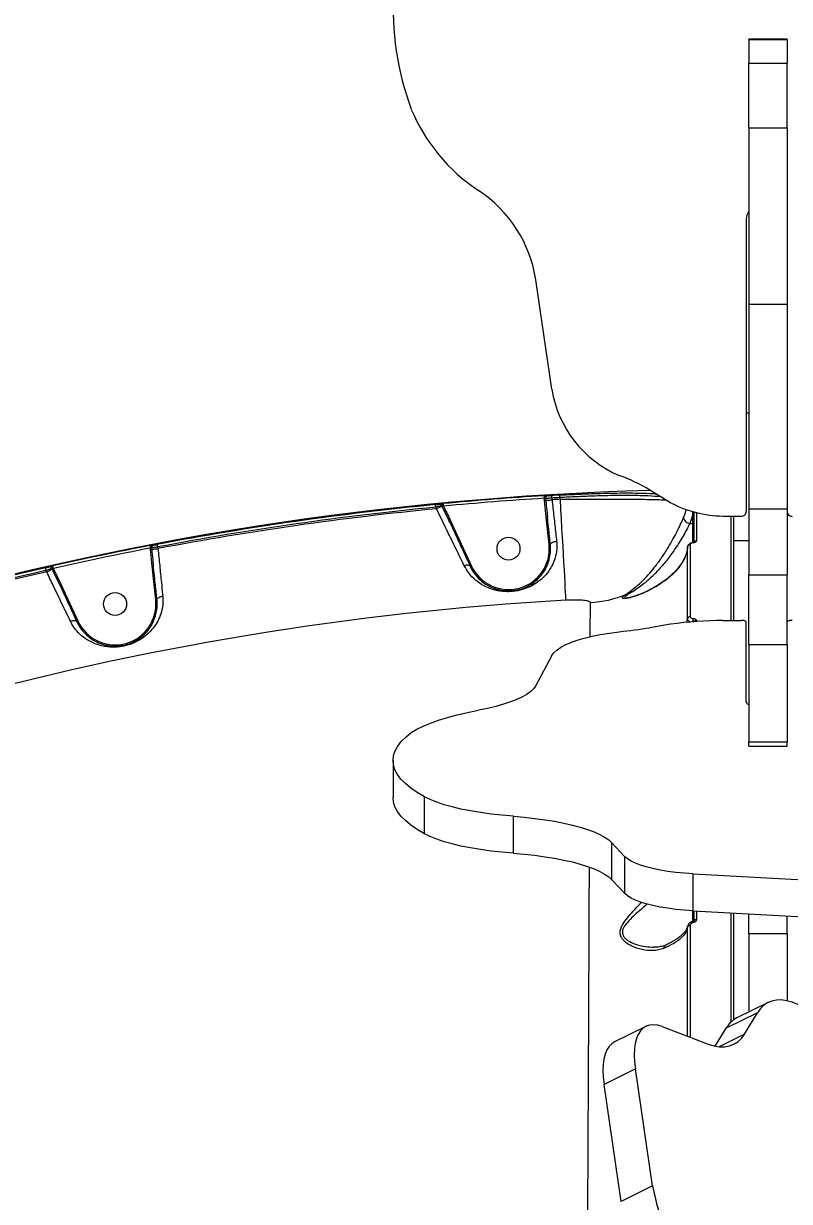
# Model space of a CAD drawing. Header units: millimetres. Extents: x -10374 to 11119, y -8221 to 9433.
# Drawn here: x 1809.8 to 2109.9, y -1282.4 to -821 of the extents above; entities that cross this region are included whole.
import ezdxf

# ---------------------------------------------------------------- set-up
doc = ezdxf.new("R2010")
doc.units = ezdxf.units.MM
for name, color, linetype in [('DIKOM_ОБЪЕКТ', 7, 'Continuous'), ('DIKOM_РАЗМЕР_ЗОНА', 7, 'Continuous'), ('DIKOM_РАЗМЕР_ОБЪЕКТА', 7, 'Continuous')]:
    doc.layers.add(name, color=color, linetype=linetype)
doc.styles.add('style1', font='arial.ttf', dxfattribs={"width": 0.8})
doc.dimstyles.new('1-50', dxfattribs={"dimtxt": 300, "dimasz": 200, "dimexe": 100, "dimexo": 0, "dimgap": 100, "dimtad": 0, "dimdec": 0, "dimtxsty": 'style1', "dimcen": 0, "dimclrd": 7, "dimclre": 7, "dimadec": 1, "dimazin": 2, "dimtfac": 1, "dimtdec": 0, "dimtmove": 1, "dimatfit": 3, "dimfxl": 0, "dimlwd": 25, "dimlwe": 18, "dimarcsym": 0})

# ---------------------------------------------------------------- blocks, each defined once
blk = doc.blocks.new('*D16')
at = {"layer": 'Defpoints', "color": 0, "transparency": 16777216}
for p in [(-9045.1, 5161.67), (3694.49, 5161.67), (1813.16, -6719.94)]:
    blk.add_point(p, dxfattribs=at)
at = {"layer": 'DIKOM_РАЗМЕР_ОБЪЕКТА', "color": 7, "lineweight": 18, "transparency": 16777216}
for p, q in [((3694.49, 5161.67), (-9145.1, 5161.67)), ((1813.16, -6719.94), (-9145.1, -6719.94))]:
    blk.add_line(p, q, dxfattribs=at)
at = {"layer": 'DIKOM_РАЗМЕР_ОБЪЕКТА', "color": 7, "lineweight": 25, "transparency": 16777216}
for p, q in [((-9045.1, 4961.67), (-9045.1, -0.45)), ((-9045.1, -6519.94), (-9045.1, -1080.23))]:
    blk.add_line(p, q, dxfattribs=at)
at = {"layer": 'DIKOM_РАЗМЕР_ОБЪЕКТА', "color": 7, "transparency": 16777216}
for points in [[(-9078.43, 4961.67), (-9011.76, 4961.67), (-9045.1, 5161.67)], [(-9078.43, -6519.94), (-9011.76, -6519.94), (-9045.1, -6719.94)]]:
    blk.add_solid(points, dxfattribs=at)
at = {"layer": 'DIKOM_РАЗМЕР_ОБЪЕКТА', "color": 0, "transparency": 16777216, "insert": (-9045.1, -540.34), "char_height": 300, "attachment_point": 5, "rotation": 90, "style": 'style1'}
blk.add_mtext('11900', dxfattribs=at)
blk = doc.blocks.new('*D15')
at = {"layer": 'Defpoints', "color": 0, "transparency": 16777216}
for p in [(-5227.87, 8308.78), (9119.43, -1150.4), (-5227.87, -1991.82)]:
    blk.add_point(p, dxfattribs=at)
at = {"layer": 'DIKOM_РАЗМЕР_ОБЪЕКТА', "color": 7, "lineweight": 18, "transparency": 16777216}
for p, q in [((-5227.87, -1991.82), (-5227.87, 8408.78)), ((9119.43, -1150.4), (9119.43, 8408.78))]:
    blk.add_line(p, q, dxfattribs=at)
at = {"layer": 'DIKOM_РАЗМЕР_ОБЪЕКТА', "color": 7, "lineweight": 25, "transparency": 16777216}
for p, q in [((-5027.87, 8308.78), (187.44, 8308.78)), ((8919.43, 8308.78), (1267.22, 8308.78))]:
    blk.add_line(p, q, dxfattribs=at)
at = {"layer": 'DIKOM_РАЗМЕР_ОБЪЕКТА', "color": 7, "transparency": 16777216}
for points in [[(-5027.87, 8342.11), (-5027.87, 8275.44), (-5227.87, 8308.78)], [(8919.43, 8342.11), (8919.43, 8275.44), (9119.43, 8308.78)]]:
    blk.add_solid(points, dxfattribs=at)
at = {"layer": 'DIKOM_РАЗМЕР_ОБЪЕКТА', "color": 0, "transparency": 16777216, "insert": (727.33, 8308.78), "char_height": 300, "attachment_point": 5, "style": 'style1'}
blk.add_mtext('14350', dxfattribs=at)
blk = doc.blocks.new('*D14')
at = {"layer": 'Defpoints', "color": 0, "transparency": 16777216}
for p in [(-7515.85, 9236.32), (11119.43, -1423.4), (-7515.85, -2401.58)]:
    blk.add_point(p, dxfattribs=at)
at = {"layer": 'DIKOM_РАЗМЕР_ЗОНА', "color": 7, "lineweight": 18, "transparency": 16777216}
for p, q in [((-7515.85, -2401.58), (-7515.85, 9336.32)), ((11119.43, -1423.4), (11119.43, 9336.32))]:
    blk.add_line(p, q, dxfattribs=at)
at = {"layer": 'DIKOM_РАЗМЕР_ЗОНА', "color": 7, "lineweight": 25, "transparency": 16777216}
for p, q in [((-7315.85, 9236.32), (77.56, 9236.32)), ((10919.43, 9236.32), (1157.34, 9236.32))]:
    blk.add_line(p, q, dxfattribs=at)
at = {"layer": 'DIKOM_РАЗМЕР_ЗОНА', "color": 7, "transparency": 16777216}
for points in [[(-7315.85, 9269.65), (-7315.85, 9202.98), (-7515.85, 9236.32)], [(10919.43, 9269.65), (10919.43, 9202.98), (11119.43, 9236.32)]]:
    blk.add_solid(points, dxfattribs=at)
at = {"layer": 'DIKOM_РАЗМЕР_ЗОНА', "color": 0, "transparency": 16777216, "insert": (617.45, 9236.32), "char_height": 300, "attachment_point": 5, "style": 'style1'}
blk.add_mtext('18650', dxfattribs=at)
blk = doc.blocks.new('*D13')
at = {"layer": 'Defpoints', "color": 0, "transparency": 16777216}
for p in [(-10176.97, 7112.81), (3082.33, 7112.81), (2015.48, -8221.4)]:
    blk.add_point(p, dxfattribs=at)
at = {"layer": 'DIKOM_РАЗМЕР_ЗОНА', "color": 7, "lineweight": 18, "transparency": 16777216}
for p, q in [((3082.33, 7112.81), (-10276.97, 7112.81)), ((2015.48, -8221.4), (-10276.97, -8221.4))]:
    blk.add_line(p, q, dxfattribs=at)
at = {"layer": 'DIKOM_РАЗМЕР_ЗОНА', "color": 7, "lineweight": 25, "transparency": 16777216}
for p, q in [((-10176.97, 6912.81), (-10176.97, -14.41)), ((-10176.97, -8021.4), (-10176.97, -1094.19))]:
    blk.add_line(p, q, dxfattribs=at)
at = {"layer": 'DIKOM_РАЗМЕР_ЗОНА', "color": 7, "transparency": 16777216}
for points in [[(-10210.3, 6912.81), (-10143.64, 6912.81), (-10176.97, 7112.81)], [(-10210.3, -8021.4), (-10143.64, -8021.4), (-10176.97, -8221.4)]]:
    blk.add_solid(points, dxfattribs=at)
at = {"layer": 'DIKOM_РАЗМЕР_ЗОНА', "color": 0, "transparency": 16777216, "insert": (-10176.97, -554.3), "char_height": 300, "attachment_point": 5, "rotation": 90, "style": 'style1'}
blk.add_mtext('15300', dxfattribs=at)

msp = doc.modelspace()

# ---------------------------------------------------------------- linework, layer by layer
at = {"layer": 'DIKOM_ОБЪЕКТ', "color": 7, "linetype": 'Continuous', "lineweight": 15}
for p, q in [((2109, -827.11), (2094, -827.11)), ((2094, -827.19), (2094, -827.11)), ((2094, -827.19), (2109, -827.19)), ((2094, -827.19), (2094, -836.53)), ((2109, -827.19), (2109, -827.11)), ((2109, -827.19), (2109, -836.53)), ((2094, -836.53), (2109, -836.53)), ((2094, -861.86), (2094, -836.53)), ((2109, -861.86), (2109, -836.53)), ((2094, -861.86), (2109, -861.86)), ((2094, -861.86), (2094, -930.85)), ((2109, -861.86), (2109, -930.85)), ((2093, -897.62), (2093, -1012.03)), ((2016.79, -964.22), (2010.55, -921.38)), ((2094, -930.85), (2109, -930.85)), ((2094, -930.85), (2094, -1011.03)), ((2109, -930.85), (2109, -1011.03)), ((2093, -973.4), (2094, -973.4)), ((2063.35, -1008.66), (2055.18, -1003.72)), ((1971.59, -1011.03), (1971.3, -1010.4)), ((1973.83, -1009.99), (1973.73, -1009.78)), ((1974.06, -1009.88), (1973.83, -1009.99)), ((2013.94, -1007.82), (2013.84, -1006.93)), ((2014.58, -1014.29), (2013.94, -1007.82)), ((2014.34, -1006.99), (2014.43, -1007.77)), ((2016.81, -1006.85), (2016.88, -1007.5)), ((2020, -1007.32), (2020, -1006.66)), ((2015.73, -1025.08), (2014.58, -1014.29)), ((2072, -1013.21), (2070.83, -1016.8)), ((2072, -1016.8), (2072, -1013.21)), ((2083.85, -1013.87), (2090.99, -1013.91)), ((2088, -1013.9), (2088, -1023.4)), ((2094, -1011.03), (2109, -1011.03)), ((2094, -1011.03), (2094, -1036.85)), ((2109, -1011.03), (2109, -1036.85)), ((1977.22, -1016.02), (1985.34, -1033.51)), ((2070.83, -1016.8), (2070.83, -1016.8)), ((2070.83, -1016.8), (2072, -1016.8)), ((2072, -1024.22), (2072, -1016.8)), ((2088, -1023.4), (2088, -1054.81)), ((2088, -1023.4), (2094, -1023.4)), ((1859.52, -1026.96), (1859.47, -1026.46)), ((1860.17, -1033.45), (1859.52, -1026.96)), ((1859.95, -1026.33), (1860.01, -1026.91)), ((1862.39, -1025.99), (1862.46, -1026.65)), ((1861.59, -1046.74), (1860.17, -1033.45)), ((1818.88, -1035.77), (1818.59, -1035.16)), ((1821.11, -1034.73), (1820.94, -1034.36)), ((1821.5, -1034.4), (1821.56, -1034.52)), ((1821.56, -1034.52), (1824.4, -1040.53)), ((2094, -1036.85), (2109, -1036.85)), ((2094, -1064.21), (2094, -1036.85)), ((2109, -1064.21), (2109, -1036.85)), ((1824.4, -1040.53), (1831.2, -1055.17)), ((2063.35, -1056.25), (2055.18, -1057.61)), ((2069.73, -1055.51), (2069.96, -1054.12)), ((2073.49, -1054.8), (2073.49, -1055.23)), ((2083.85, -1054.82), (2090.99, -1054.8)), ((2093, -1086.84), (2093, -1055.32)), ((2094, -1064.21), (2109, -1064.21)), ((2094, -1064.21), (2094, -1102.31)), ((2109, -1064.21), (2109, -1102.31)), ((2016.79, -1068.49), (2010.55, -1080.29)), ((2094, -1102.31), (2109, -1102.31)), ((2094, -1103.96), (2094, -1102.31)), ((2109, -1103.96), (2109, -1102.31)), ((2094, -1103.96), (2109, -1103.96)), ((1954.56, -1109.65), (1954.56, -1124.14)), ((1966.96, -1138.39), (1966.96, -1123.9)), ((2001.75, -1145.99), (2001.75, -1131.5)), ((2040.29, -1141.84), (2045.43, -1147.32)), ((2040.29, -1156.33), (2040.29, -1141.84)), ((2045.43, -1161.8), (2045.43, -1147.32)), ((2040.29, -1156.33), (2045.43, -1161.8)), ((2072.18, -1154.04), (2127.48, -1157.08)), ((2072.18, -1168.53), (2072.18, -1154.04)), ((2072, -1172.75), (2072, -1168.52)), ((2072.18, -1168.53), (2127.48, -1171.57)), ((2072.5, -1172.49), (2072.5, -1168.54)), ((2073.49, -1168.6), (2073.49, -1171.89)), ((2088, -1169.4), (2088, -1211.27)), ((2094, -1177.38), (2094, -1169.73)), ((2109, -1177.38), (2109, -1170.55)), ((2094, -1177.38), (2109, -1177.38)), ((2094, -1177.38), (2094, -1208.16)), ((2109, -1177.38), (2109, -1203.8)), ((2097.35, -1208.43), (2085.06, -1214.52)), ((2101.54, -1204.42), (2089.26, -1210.51)), ((2092.25, -1216.84), (2097.35, -1208.43)), ((2053.63, -1213.78), (2041.35, -1219.87)), ((2060, -1213.87), (2078.04, -1220.7)), ((2080.81, -1221.52), (2085.06, -1214.52)), ((2092.25, -1216.84), (2082.32, -1221.76)), ((2049.54, -1230.41), (2037.26, -1236.51)), ((2056.28, -1276.28), (2049.54, -1230.41)), ((2043.99, -1282.37), (2037.26, -1236.51)), ((2056.28, -1276.28), (2043.99, -1282.37))]:
    msp.add_line(p, q, dxfattribs=at)
at = {"layer": 'DIKOM_ОБЪЕКТ', "color": 7, "linetype": 'Continuous', "lineweight": 15, "flags": 128}
for points in [[(2016.81, -1006.85), (2016.8, -1006.66), (2016.78, -1006.48), (2016.77, -1006.31), (2016.77, -1006.16), (2016.76, -1006.03), (2016.75, -1005.94), (2016.75, -1005.88), (2016.75, -1005.85)], [(2020, -1006.66), (2019.99, -1006.47), (2019.98, -1006.29), (2019.97, -1006.12), (2019.96, -1005.97), (2019.95, -1005.85), (2019.95, -1005.75), (2019.95, -1005.69), (2019.94, -1005.67)], [(1971.3, -1010.4), (1971.28, -1010.21), (1971.26, -1010.02), (1971.24, -1009.86), (1971.23, -1009.71), (1971.22, -1009.58), (1971.21, -1009.49), (1971.2, -1009.43), (1971.2, -1009.4)], [(1973.83, -1009.99), (1973.73, -1010.04), (1973.56, -1010.12), (1973.33, -1010.22), (1973.05, -1010.35), (1972.73, -1010.5), (1972.37, -1010.67), (1971.99, -1010.85), (1971.59, -1011.03)], [(1974.06, -1009.88), (1974.02, -1009.72), (1973.97, -1009.57), (1973.91, -1009.43), (1973.85, -1009.31), (1973.77, -1009.21), (1973.69, -1009.14), (1973.61, -1009.1), (1973.53, -1009.09)], [(1974.38, -1010.01), (1974.36, -1009.82), (1974.34, -1009.63), (1974.33, -1009.46), (1974.31, -1009.32), (1974.3, -1009.19), (1974.29, -1009.1), (1974.29, -1009.04), (1974.28, -1009.01)], [(2013.94, -1007.82), (2014.02, -1007.81), (2014.11, -1007.8), (2014.18, -1007.79), (2014.26, -1007.78), (2014.32, -1007.78), (2014.37, -1007.77), (2014.4, -1007.77), (2014.43, -1007.77)], [(2014.43, -1007.77), (2014.54, -1007.75), (2014.72, -1007.73), (2014.97, -1007.71), (2015.27, -1007.68), (2015.63, -1007.64), (2016.02, -1007.6), (2016.44, -1007.55), (2016.88, -1007.5)], [(2020, -1007.32), (2020.21, -1011.13), (2020.43, -1014.91), (2020.64, -1018.61), (2020.84, -1022.22), (2021.04, -1025.68), (2021.22, -1028.98), (2021.4, -1032.08), (2021.56, -1034.96), (2021.71, -1037.58), (2021.84, -1039.93), (2021.95, -1041.98), (2022.05, -1043.72), (2022.13, -1045.12), (2022.19, -1046.18), (2022.23, -1046.88)], [(2014.58, -1014.29), (2014.68, -1014.28), (2014.77, -1014.27), (2014.86, -1014.26), (2014.93, -1014.26), (2015, -1014.25), (2015.04, -1014.24), (2015.07, -1014.24), (2015.08, -1014.24)], [(1977.22, -1016.02), (1977.13, -1016.06), (1977.04, -1016.1), (1976.96, -1016.14), (1976.9, -1016.17), (1976.84, -1016.19), (1976.8, -1016.21), (1976.77, -1016.22), (1976.76, -1016.23)], [(1859.52, -1026.96), (1859.61, -1026.95), (1859.69, -1026.94), (1859.77, -1026.94), (1859.84, -1026.93), (1859.9, -1026.92), (1859.95, -1026.92), (1859.99, -1026.91), (1860.01, -1026.91)], [(1860.01, -1026.91), (1860.12, -1026.9), (1860.3, -1026.88), (1860.55, -1026.85), (1860.86, -1026.82), (1861.22, -1026.78), (1861.61, -1026.74), (1862.03, -1026.7), (1862.46, -1026.65)], [(1862.39, -1025.99), (1862.36, -1025.8), (1862.32, -1025.62), (1862.29, -1025.46), (1862.26, -1025.31), (1862.24, -1025.19), (1862.22, -1025.1), (1862.21, -1025.04), (1862.21, -1025.01)], [(2015.73, -1025.08), (2015.83, -1025.07), (2015.92, -1025.06), (2016.01, -1025.05), (2016.08, -1025.04), (2016.14, -1025.04), (2016.19, -1025.03), (2016.22, -1025.03), (2016.23, -1025.03)], [(1821.5, -1034.4), (1821.46, -1034.21), (1821.42, -1034.03), (1821.38, -1033.87), (1821.35, -1033.72), (1821.32, -1033.6), (1821.3, -1033.51), (1821.29, -1033.45), (1821.28, -1033.42)], [(1860.17, -1033.45), (1860.27, -1033.44), (1860.36, -1033.43), (1860.45, -1033.42), (1860.52, -1033.42), (1860.58, -1033.41), (1860.63, -1033.4), (1860.66, -1033.4), (1860.67, -1033.4)], [(1985.34, -1033.51), (1985.25, -1033.55), (1985.17, -1033.59), (1985.09, -1033.62), (1985.02, -1033.66), (1984.97, -1033.68), (1984.92, -1033.7), (1984.9, -1033.71), (1984.89, -1033.72)], [(1818.59, -1035.16), (1818.55, -1034.97), (1818.51, -1034.79), (1818.47, -1034.63), (1818.44, -1034.48), (1818.41, -1034.36), (1818.39, -1034.27), (1818.37, -1034.21), (1818.37, -1034.18)], [(1821.11, -1034.73), (1821.01, -1034.78), (1820.84, -1034.85), (1820.62, -1034.96), (1820.34, -1035.09), (1820.01, -1035.24), (1819.65, -1035.41), (1819.27, -1035.59), (1818.88, -1035.77)], [(1821.56, -1034.52), (1821.48, -1034.56), (1821.4, -1034.6), (1821.33, -1034.63), (1821.27, -1034.66), (1821.21, -1034.68), (1821.16, -1034.71), (1821.13, -1034.72), (1821.11, -1034.73)], [(1824.4, -1040.53), (1824.31, -1040.57), (1824.22, -1040.61), (1824.14, -1040.65), (1824.08, -1040.68), (1824.02, -1040.71), (1823.98, -1040.73), (1823.95, -1040.74), (1823.94, -1040.74)], [(1861.59, -1046.74), (1861.68, -1046.73), (1861.78, -1046.72), (1861.86, -1046.71), (1861.94, -1046.71), (1862, -1046.7), (1862.05, -1046.69), (1862.07, -1046.69), (1862.08, -1046.69)], [(1831.2, -1055.17), (1831.11, -1055.21), (1831.02, -1055.25), (1830.95, -1055.29), (1830.88, -1055.32), (1830.82, -1055.35), (1830.78, -1055.37), (1830.75, -1055.38), (1830.74, -1055.38)], [(2016.79, -1068.49), (2017.56, -1067.42), (2018.69, -1066.36), (2020.19, -1065.34), (2022.04, -1064.36), (2024.22, -1063.42), (2026.72, -1062.54), (2029.52, -1061.72), (2032.59, -1060.97), (2035.9, -1060.3), (2039.44, -1059.7), (2043.17, -1059.19)], [(2010.55, -1080.29), (2009.76, -1081.43), (2008.61, -1082.55), (2007.12, -1083.65), (2005.29, -1084.71), (2003.13, -1085.72), (2000.66, -1086.69), (1997.89, -1087.6), (1994.84, -1088.45), (1991.54, -1089.24), (1988, -1089.95)], [(1961.73, -1098.7), (1963.88, -1097.41), (1966.38, -1096.16), (1969.22, -1094.96), (1972.39, -1093.82), (1975.88, -1092.75), (1979.65, -1091.74), (1983.7, -1090.8), (1988, -1089.95)], [(1966.96, -1123.9), (1964.08, -1122.21), (1961.57, -1120.48), (1959.43, -1118.71), (1957.67, -1116.92), (1956.3, -1115.1), (1955.33, -1113.27), (1954.75, -1111.43), (1954.56, -1109.58), (1954.77, -1107.73), (1955.38, -1105.89), (1956.39, -1104.06), (1957.78, -1102.25), (1959.57, -1100.46), (1961.73, -1098.7)], [(1966.96, -1138.39), (1964.08, -1136.7), (1961.57, -1134.96), (1959.43, -1133.2), (1957.67, -1131.41), (1956.3, -1129.59), (1955.33, -1127.76), (1954.75, -1125.92), (1954.56, -1124.14)], [(2001.75, -1131.5), (1997.29, -1131.12), (1992.97, -1130.64), (1988.83, -1130.07), (1984.89, -1129.42), (1981.18, -1128.67), (1977.72, -1127.85), (1974.55, -1126.96), (1971.69, -1125.99), (1969.15, -1124.97), (1966.96, -1123.9)], [(2001.75, -1131.5), (2006, -1131.86), (2010.13, -1132.3), (2014.11, -1132.84), (2017.9, -1133.45), (2021.49, -1134.14), (2024.85, -1134.91), (2027.95, -1135.74), (2030.79, -1136.64), (2033.33, -1137.59), (2035.57, -1138.59), (2037.48, -1139.64), (2039.06, -1140.72), (2040.29, -1141.84)], [(2001.75, -1145.99), (1997.29, -1145.61), (1992.97, -1145.13), (1988.83, -1144.56), (1984.89, -1143.9), (1981.18, -1143.16), (1977.72, -1142.34), (1974.55, -1141.44), (1971.69, -1140.48), (1969.15, -1139.46), (1966.96, -1138.39)], [(2001.75, -1145.99), (2006, -1146.34), (2010.13, -1146.79), (2014.11, -1147.32), (2017.9, -1147.94), (2021.49, -1148.63), (2024.85, -1149.4), (2027.95, -1150.23), (2030.79, -1151.13), (2033.33, -1152.08), (2035.57, -1153.08), (2037.48, -1154.13), (2039.06, -1155.21), (2040.29, -1156.33)], [(2072.18, -1154.04), (2068.72, -1153.8), (2065.38, -1153.47), (2062.19, -1153.06), (2059.18, -1152.56), (2056.37, -1151.99), (2053.81, -1151.34), (2051.51, -1150.64), (2049.51, -1149.87), (2047.82, -1149.06), (2046.45, -1148.2), (2045.43, -1147.32)], [(2072.18, -1168.53), (2068.72, -1168.29), (2065.38, -1167.96), (2062.19, -1167.55), (2059.18, -1167.05), (2056.37, -1166.48), (2053.81, -1165.83), (2051.51, -1165.12), (2049.51, -1164.36), (2047.82, -1163.55), (2046.45, -1162.69), (2045.43, -1161.8)], [(2072.5, -1172.49), (2072.52, -1172.38), (2072.58, -1172.26), (2072.67, -1172.16), (2072.79, -1172.07), (2072.94, -1172), (2073.11, -1171.94), (2073.3, -1171.9), (2073.49, -1171.89)], [(2117.93, -1208), (2115.52, -1206.48), (2113.17, -1205.26), (2110.91, -1204.34), (2108.75, -1203.74), (2106.69, -1203.46), (2104.76, -1203.5), (2102.96, -1203.86), (2101.31, -1204.54), (2099.82, -1205.53), (2098.5, -1206.83), (2097.35, -1208.43)], [(2060, -1213.87), (2058.26, -1213.35), (2056.63, -1213.15), (2055.12, -1213.28), (2053.75, -1213.72), (2052.54, -1214.48), (2051.5, -1215.55), (2050.64, -1216.92), (2049.96, -1218.57), (2049.47, -1220.49), (2049.19, -1222.65), (2049.1, -1225.05), (2049.22, -1227.64), (2049.54, -1230.41)], [(2078.04, -1220.7), (2080.31, -1221.4), (2082.47, -1221.77), (2084.49, -1221.8), (2086.38, -1221.48), (2088.11, -1220.82), (2089.67, -1219.82), (2091.05, -1218.49), (2092.25, -1216.84)], [(2041.35, -1219.87), (2040.26, -1220.57), (2039.21, -1221.64), (2038.35, -1223.01), (2037.67, -1224.66), (2037.19, -1226.58), (2036.9, -1228.74), (2036.82, -1231.14), (2036.94, -1233.73), (2037.26, -1236.51)]]:
    msp.add_lwpolyline(points, dxfattribs=at)
at = {"layer": 'DIKOM_ОБЪЕКТ', "color": 7, "linetype": 'Continuous', "lineweight": 15}
for centre in [(1999.81, -1026.68), (1845.67, -1048.34)]:
    msp.add_circle(centre, 4.5, dxfattribs=at)
for centre, radius, start, end in [((2068.71, -814.77), 114.13, 153.0552, 200.3986), ((2027.26, -827.11), 71.05, 202.7265, 236.4535), ((1959.84, -929.21), 51.31, 8.78, 56.7095), ((2098.4, -897.63), 5.4, 144.5621, 179.8614), ((2060.72, -957.1), 44.5, 189.2033, 246.7815), ((2022.04, -1057.83), 63.45, 58.5129, 70.5469), ((2088, -2213.4), 1210, 91.54439, 120.95261), ((2015.34, -1006.89), 1, 94.2839, 185.9655), ((2088, -2213.4), 1209.65, 93.22521, 93.37685), ((2088, -2213.4), 1209.65, 95.54093, 100.75788), ((2088, -2213.4), 1208.65, 95.54093, 100.75788), ((1972.82, -1010.2), 0.995, 24.4765, 94.8297), ((2088, -2213.4), 1209.75, 93.51743, 95.39379), ((2088, -2213.4), 1208.75, 93.51743, 95.39379), ((2252.56, -991.77), 239.2, 183.3952, 183.6346), ((2088, -2213.4), 1208.65, 93.22521, 93.37685), ((2088, -2213.4), 1208, 93.22698, 93.37538), ((2084.51, -968.37), 45.51, 242.2938, 269.167), ((2088, -2213.4), 1208, 95.52992, 100.76044), ((2072.05, -1013.66), 0.454, 8.2272, 96.394), ((2091.06, -1011.97), 1.94, 267.9384, 358.1433), ((2110.94, -1012.06), 1.94, 181.7494, 269.6028), ((2072.05, -1017.25), 0.454, 8.2272, 96.394), ((2072.12, -1024.39), 0.0773, 22.7919, 83.6427), ((2073.49, -1024.61), 1, 89.986, 152.8199), ((2088, -2213.4), 1209.75, 100.89821, 102.73697), ((2088, -2213.4), 1208.75, 100.89821, 102.73697), ((2301.18, -940.96), 449.91, 190.8274, 190.9547), ((1860.94, -1026.22), 0.999, 101.5949, 186.1441), ((1999.81, -1026.68), 16, 205.2734, 5.7266), ((2070.94, -1026.07), 0.977, 89.3666, 175.9061), ((2088, -2213.4), 1209.65, 102.87943, 108.12057), ((2088, -2213.4), 1208.65, 102.87943, 108.12057), ((2088, -2213.4), 1208, 102.87275, 108.12725), ((1820.03, -1034.78), 0.998, 24.6709, 102.1133), ((2088, -2213.4), 1168.37, 93.22698, 117.77302), ((1845.67, -1048.34), 16, 205.2734, 5.7266), ((2030.01, -1007.35), 40.44, 272.6744, 293.0494), ((2046.37, -1046.35), 1.87, 75.5991, 106.3524), ((2084, -1203.99), 149.17, 90.0582, 97.9559), ((2070.9, -1054.23), 0.951, 87.5088, 173.4775), ((2076.39, -1055.23), 4.33, 164.1009, 180.8163), ((2073.47, -1055.82), 1.02, 89.1095, 146.1393), ((2091.46, -1057.14), 2.38, 49.7254, 101.4257), ((2110.49, -1057.01), 2.27, 79.0213, 131.0912), ((2026.65, -886.68), 173.3, 275.4717, 279.4769), ((2094.21, -1086.43), 1.28, 198.3366, 260.374), ((2070.79, -1175.27), 0.907, 80.8201, 158.4423), ((2071.25, -1173.2), 0.953, 3.3921, 28.3622), ((2093.88, -1219.55), 10.16, 117.0872, 150.2992), ((2133.84, -1262.49), 78.78, 190.0858, 217.3019)]:
    msp.add_arc(centre, radius, start, end, dxfattribs=at)
for points, knots in [([(2013.78, -1005.93), (2013.81, -1005.93), (2014, -1005.92), (2014.36, -1005.9), (2014.8, -1005.89), (2015.13, -1005.88), (2015.22, -1005.89), (2015.26, -1005.89)], [0, 0, 0, 0, 0.03729, 0.277859, 0.518582, 0.759236, 1, 1, 1, 1]), ([(2015.26, -1005.89), (2015.31, -1005.89), (2015.4, -1005.9), (2015.73, -1005.9), (2016.16, -1005.88), (2016.53, -1005.86), (2016.72, -1005.85), (2016.75, -1005.85)], [0, 0, 0, 0, 0.240734, 0.481336, 0.722108, 0.962833, 1, 1, 1, 1]), ([(2019.94, -1005.67), (2022.14, -1005.55), (2026.52, -1005.32), (2032.69, -1005.07), (2038.39, -1004.91), (2043.57, -1004.83), (2048.48, -1004.82), (2052.98, -1004.92), (2056.01, -1005.02), (2057.38, -1005.13), (2057.53, -1005.14)], [0, 0, 0, 0, 0.155522, 0.311043, 0.445165, 0.579709, 0.713827, 0.848356, 0.983317, 1, 1, 1, 1]), ([(2059.53, -1006.35), (2057.92, -1006.22), (2055.4, -1006.02), (2051.33, -1005.89), (2046.85, -1005.81), (2041.96, -1005.84), (2036.8, -1005.94), (2032.07, -1006.09), (2026.46, -1006.31), (2022.16, -1006.55), (2020, -1006.66)], [0, 0, 0, 0, 0.166264, 0.259228, 0.352194, 0.532243, 0.624945, 0.717652, 0.857642, 1, 1, 1, 1]), ([(1971.2, -1009.4), (1971.38, -1009.38), (1971.75, -1009.35), (1972.24, -1009.29), (1972.6, -1009.24), (1972.69, -1009.22), (1972.74, -1009.2)], [0, 0, 0, 0, 0.256587, 0.513671, 0.76124, 1, 1, 1, 1]), ([(1973.73, -1009.78), (1973.66, -1009.81), (1973.51, -1009.85), (1972.93, -1010), (1972.17, -1010.19), (1971.59, -1010.33), (1971.3, -1010.4)], [0, 0, 0, 0, 0.242502, 0.491698, 0.747285, 1, 1, 1, 1]), ([(1972.74, -1009.2), (1972.78, -1009.19), (1972.87, -1009.17), (1973.16, -1009.13), (1973.42, -1009.1), (1973.53, -1009.09)], [0, 0, 0, 0, 0.350959, 0.701378, 1, 1, 1, 1]), ([(1973.53, -1009.09), (1973.6, -1009.08), (1973.84, -1009.06), (1974.1, -1009.03), (1974.28, -1009.01)], [0, 0, 0, 0, 0.287996, 1, 1, 1, 1]), ([(1974.06, -1009.88), (1974.01, -1009.87), (1973.91, -1009.83), (1973.8, -1009.8), (1973.74, -1009.78), (1973.73, -1009.78), (1973.73, -1009.78)], [0, 0, 0, 0, 0.328473, 0.678694, 0.920356, 1, 1, 1, 1]), ([(1976.76, -1016.23), (1975.91, -1014.42), (1974.92, -1012.35), (1973.95, -1010.26), (1973.83, -1009.99)], [0, 0, 0, 0, 0.870207, 1, 1, 1, 1]), ([(1974.38, -1010.01), (1974.3, -1009.98), (1974.19, -1009.93), (1974.09, -1009.9), (1974.06, -1009.88)], [0, 0, 0, 0, 0.720896, 1, 1, 1, 1]), ([(1974.38, -1010.01), (1974.47, -1010.2), (1975.41, -1012.21), (1976.36, -1014.21), (1977.22, -1016.02)], [0, 0, 0, 0, 0.097417, 1, 1, 1, 1]), ([(2014.34, -1006.99), (2014.33, -1006.98), (2014.3, -1006.97), (2014.18, -1006.95), (2014.04, -1006.94), (2013.91, -1006.93), (2013.85, -1006.93), (2013.84, -1006.93)], [0, 0, 0, 0, 0.240167, 0.481036, 0.722345, 0.962904, 1, 1, 1, 1]), ([(2016.81, -1006.85), (2016.76, -1006.85), (2016.44, -1006.88), (2015.84, -1006.92), (2015.12, -1006.97), (2014.57, -1006.99), (2014.42, -1006.99), (2014.34, -1006.99)], [0, 0, 0, 0, 0.03724, 0.278145, 0.518885, 0.759379, 1, 1, 1, 1]), ([(2014.43, -1007.77), (2014.46, -1008.1), (2014.64, -1009.75), (2014.84, -1011.91), (2015.03, -1013.74), (2015.08, -1014.24)], [0, 0, 0, 0, 0.153657, 0.768303, 1, 1, 1, 1]), ([(2016.88, -1007.5), (2017.12, -1009.71), (2017.61, -1014.19), (2018.2, -1019.63), (2018.54, -1022.74), (2018.66, -1023.75)], [0, 0, 0, 0, 0.395875, 0.803219, 1, 1, 1, 1]), ([(2020, -1007.32), (2021.84, -1007.31), (2025.51, -1007.27), (2030.97, -1007.23), (2036.32, -1007.22), (2041.49, -1007.22), (2046.41, -1007.25), (2051.01, -1007.29), (2055.22, -1007.36), (2058.77, -1007.43), (2060.66, -1007.5), (2061.48, -1007.53)], [0, 0, 0, 0, 0.11238, 0.224759, 0.338407, 0.45241, 0.566055, 0.680825, 0.795962, 0.910734, 1, 1, 1, 1]), ([(1982.5, -1033.33), (1981.8, -1031.92), (1980.41, -1029.07), (1977.99, -1024.13), (1975.65, -1019.35), (1973.46, -1014.86), (1972.22, -1012.31), (1971.59, -1011.03)], [0, 0, 0, 0, 0.210648, 0.424748, 0.676214, 0.837401, 1, 1, 1, 1]), ([(2016.23, -1025.03), (2016.11, -1023.95), (2015.87, -1021.69), (2015.49, -1018.08), (2015.22, -1015.52), (2015.08, -1014.24)], [0, 0, 0, 0, 0.309352, 0.653214, 1, 1, 1, 1]), ([(2045.84, -1044.56), (2046.68, -1043.97), (2048.35, -1042.77), (2051.18, -1040.4), (2053.87, -1037.71), (2056.6, -1034.6), (2059.35, -1030.95), (2061.83, -1027.19), (2063.86, -1023.72), (2065.51, -1020.66), (2066.94, -1017.76), (2067.88, -1015.72), (2068.31, -1014.72), (2068.42, -1014.47)], [0, 0, 0, 0, 0.107141, 0.214581, 0.311347, 0.408094, 0.521755, 0.635297, 0.719263, 0.803176, 0.887821, 0.972406, 1, 1, 1, 1]), ([(2068.42, -1014.47), (2068.76, -1013.64), (2069.2, -1012.57), (2069.41, -1011.48), (2069.46, -1011.23)], [0, 0, 0, 0, 0.774694, 1, 1, 1, 1]), ([(2068.42, -1014.47), (2068.42, -1014.5), (2068.42, -1014.64), (2068.49, -1015), (2068.74, -1015.55), (2069.29, -1016.13), (2070.02, -1016.59), (2070.56, -1016.73), (2070.83, -1016.8)], [0, 0, 0, 0, 0.034306, 0.136497, 0.352367, 0.568241, 0.784103, 1, 1, 1, 1]), ([(2072, -1013.21), (2072.01, -1013), (2072.02, -1012.6), (2072.03, -1012.21), (2072.03, -1012.02)], [0, 0, 0, 0, 0.534743, 1, 1, 1, 1]), ([(2072.5, -1024.56), (2072.5, -1023.04), (2072.5, -1019.98), (2072.5, -1016.13), (2072.5, -1013.5), (2072.5, -1012.36), (2072.5, -1012.13)], [0, 0, 0, 0, 0.307026, 0.614051, 0.922766, 1, 1, 1, 1]), ([(2073.49, -1012.36), (2073.49, -1012.91), (2073.49, -1014.52), (2073.49, -1018.14), (2073.49, -1021.65), (2073.49, -1023.61)], [0, 0, 0, 0, 0.186161, 0.546566, 1, 1, 1, 1]), ([(2087, -1054.81), (2087, -1053.81), (2087, -1048.9), (2087, -1041.26), (2087, -1032.42), (2087, -1025.11), (2087, -1019.18), (2087, -1015.46), (2087, -1013.99), (2087, -1013.89)], [0, 0, 0, 0, 0.052416, 0.256422, 0.459787, 0.634675, 0.810493, 0.986517, 1, 1, 1, 1]), ([(1976.76, -1016.23), (1977.39, -1017.57), (1978.64, -1020.26), (1980.64, -1024.57), (1982.77, -1029.15), (1984.18, -1032.19), (1984.89, -1033.72)], [0, 0, 0, 0, 0.216068, 0.434109, 0.714765, 1, 1, 1, 1]), ([(2070.83, -1016.8), (2070.83, -1016.8), (2070.67, -1017.01), (2070.32, -1017.99), (2069.24, -1019.84), (2067.75, -1022.53), (2066, -1025.36), (2063.83, -1028.56), (2061.21, -1032.02), (2058.28, -1035.39), (2055.39, -1038.25), (2052.53, -1040.71), (2049.53, -1042.88), (2047.73, -1043.99), (2046.83, -1044.54)], [0, 0, 0, 0, 0.000014, 0.026509, 0.109103, 0.191778, 0.275173, 0.358633, 0.473221, 0.587936, 0.68627, 0.784628, 0.892489, 1, 1, 1, 1]), ([(2018.66, -1023.75), (2018.7, -1024.57), (2018.8, -1026.22), (2018.46, -1028.99), (2017.58, -1031.96), (2015.99, -1034.97), (2013.88, -1037.62), (2011.45, -1039.72), (2008.83, -1041.33), (2006, -1042.55), (2003.21, -1043.24), (2000.77, -1043.5), (1998.88, -1043.53), (1997.02, -1043.38), (1994.85, -1043), (1992.5, -1042.3), (1989.68, -1041.01), (1986.83, -1039.05), (1984.26, -1036.43), (1983.05, -1034.3), (1982.5, -1033.33)], [0, 0, 0, 0, 0.045078, 0.090182, 0.158889, 0.227684, 0.298404, 0.369113, 0.425047, 0.480819, 0.540818, 0.571385, 0.601956, 0.634467, 0.667028, 0.719846, 0.772771, 0.852886, 0.932987, 1, 1, 1, 1]), ([(2016.23, -1025.03), (2016.24, -1024.91), (2016.28, -1024.68), (2016.67, -1024.33), (2017.28, -1024.03), (2017.94, -1023.85), (2018.41, -1023.78), (2018.61, -1023.76), (2018.66, -1023.75)], [0, 0, 0, 0, 0.212331, 0.424663, 0.637022, 0.849374, 0.965426, 1, 1, 1, 1]), ([(2072, -1024.34), (2071.88, -1024.35), (2071.54, -1024.38), (2071.04, -1024.55), (2070.51, -1024.85), (2070.12, -1025.33), (2069.92, -1025.79), (2069.97, -1026.01), (2069.97, -1026.03)], [0, 0, 0, 0, 0.101085, 0.281829, 0.511447, 0.753571, 0.982771, 1, 1, 1, 1]), ([(2072.63, -1024.19), (2072.64, -1024.19), (2072.66, -1024.16), (2072.59, -1024.22), (2072.43, -1024.27), (2072.27, -1024.3), (2072.16, -1024.31), (2072.12, -1024.31)], [0, 0, 0, 0, 0.083878, 0.474255, 0.726669, 0.903857, 1, 1, 1, 1]), ([(2073.49, -1023.61), (2073.49, -1023.64), (2073.48, -1023.78), (2073.33, -1023.99), (2072.96, -1024.2), (2072.58, -1024.32), (2072.32, -1024.35), (2072.19, -1024.36)], [0, 0, 0, 0, 0.095101, 0.47198, 0.715794, 0.857249, 1, 1, 1, 1]), ([(1859.28, -1025.47), (1859.31, -1025.47), (1859.5, -1025.43), (1859.86, -1025.37), (1860.29, -1025.29), (1860.61, -1025.25), (1860.7, -1025.24), (1860.74, -1025.24)], [0, 0, 0, 0, 0.042535, 0.28245, 0.521623, 0.760782, 1, 1, 1, 1]), ([(1859.95, -1026.33), (1859.94, -1026.32), (1859.91, -1026.32), (1859.8, -1026.35), (1859.66, -1026.39), (1859.54, -1026.43), (1859.48, -1026.45), (1859.47, -1026.46)], [0, 0, 0, 0, 0.236872, 0.474143, 0.713798, 0.956485, 1, 1, 1, 1]), ([(1862.39, -1025.99), (1862.35, -1026), (1862.02, -1026.05), (1861.42, -1026.14), (1860.71, -1026.24), (1860.17, -1026.31), (1860.02, -1026.32), (1859.95, -1026.33)], [0, 0, 0, 0, 0.042283, 0.28196, 0.521284, 0.760613, 1, 1, 1, 1]), ([(1860.01, -1026.91), (1860.05, -1027.24), (1860.22, -1028.9), (1860.43, -1031.06), (1860.62, -1032.9), (1860.67, -1033.4)], [0, 0, 0, 0, 0.153313, 0.766582, 1, 1, 1, 1]), ([(1860.74, -1025.24), (1860.79, -1025.24), (1860.88, -1025.23), (1861.2, -1025.19), (1861.63, -1025.12), (1861.98, -1025.05), (1862.18, -1025.02), (1862.21, -1025.01)], [0, 0, 0, 0, 0.239394, 0.478701, 0.717942, 0.957715, 1, 1, 1, 1]), ([(1862.46, -1026.65), (1862.69, -1028.87), (1863.15, -1033.37), (1863.75, -1039.37), (1864.15, -1043.29), (1864.32, -1045.03), (1864.35, -1045.29)], [0, 0, 0, 0, 0.3435, 0.696941, 0.954532, 1, 1, 1, 1]), ([(1984.89, -1033.72), (1984.89, -1033.72), (1985.33, -1034.64), (1986.46, -1036.55), (1988.65, -1039), (1991.13, -1040.81), (1993.58, -1042.02), (1995.61, -1042.68), (1997.51, -1043.04), (1999.41, -1043.22), (2001.1, -1043.15), (2003.2, -1042.87), (2005.38, -1042.3), (2007.81, -1041.19), (2010.06, -1039.7), (2012.14, -1037.78), (2013.95, -1035.36), (2015.32, -1032.59), (2016.06, -1029.87), (2016.38, -1027.31), (2016.23, -1025.8), (2016.23, -1025.03), (2016.23, -1025.03)], [0, 0, 0, 0, 0.000049, 0.068789, 0.150685, 0.232577, 0.285123, 0.337534, 0.36849, 0.399365, 0.443486, 0.455884, 0.512444, 0.567506, 0.622783, 0.694931, 0.767098, 0.83776, 0.90834, 0.954171, 0.999976, 1, 1, 1, 1]), ([(2069.96, -1026), (2069.86, -1026.74), (2069.65, -1028.26), (2068.78, -1030.54), (2067.47, -1032.86), (2065.69, -1035.15), (2063.48, -1037.36), (2060.88, -1039.46), (2057.82, -1041.46), (2054.26, -1043.41), (2051.29, -1044.59), (2049.81, -1045.18)], [0, 0, 0, 0, 0.107957, 0.221264, 0.334571, 0.449784, 0.564985, 0.672071, 0.779128, 0.88962, 1, 1, 1, 1]), ([(2069.96, -1054.12), (2069.96, -1051.4), (2069.96, -1045.94), (2069.96, -1038.61), (2069.96, -1031.85), (2069.96, -1027.95), (2069.96, -1026)], [0, 0, 0, 0, 0.249097, 0.498194, 0.749097, 1, 1, 1, 1]), ([(2072.19, -1024.36), (2072.06, -1024.38), (2071.8, -1024.41), (2071.44, -1024.52), (2071.09, -1024.72), (2070.96, -1024.93), (2070.95, -1025.07), (2070.95, -1025.09)], [0, 0, 0, 0, 0.145632, 0.289991, 0.532105, 0.909805, 1, 1, 1, 1]), ([(2070.95, -1025.09), (2070.95, -1027.03), (2070.95, -1030.92), (2070.95, -1037.66), (2070.95, -1045.02), (2070.95, -1050.53), (2070.95, -1053.28)], [0, 0, 0, 0, 0.249097, 0.498194, 0.749097, 1, 1, 1, 1]), ([(1819.82, -1033.8), (1819.83, -1033.8), (1819.86, -1033.79), (1819.99, -1033.74), (1820.32, -1033.65), (1820.77, -1033.54), (1821.11, -1033.46), (1821.28, -1033.42)], [0, 0, 0, 0, 0.027854, 0.265032, 0.507682, 0.753984, 1, 1, 1, 1]), ([(1862.08, -1046.69), (1861.88, -1044.81), (1861.56, -1041.76), (1861.08, -1037.26), (1860.81, -1034.69), (1860.67, -1033.4)], [0, 0, 0, 0, 0.4427, 0.720167, 1, 1, 1, 1]), ([(1984.89, -1033.72), (1984.8, -1033.59), (1984.61, -1033.33), (1984.05, -1033.13), (1983.36, -1033.12), (1982.82, -1033.23), (1982.54, -1033.32), (1982.5, -1033.33)], [0, 0, 0, 0, 0.246222, 0.49244, 0.738692, 0.957996, 1, 1, 1, 1]), ([(2068.92, -1029.98), (2068.66, -1030.52), (2068.11, -1031.67), (2066.89, -1033.48), (2065.36, -1035.33), (2063.54, -1037.13), (2061.49, -1038.84), (2059.23, -1040.44), (2056.87, -1041.88), (2054.5, -1043.13), (2052.34, -1044.14), (2050.83, -1044.72), (2050.18, -1044.97)], [0, 0, 0, 0, 0.104907, 0.224889, 0.345693, 0.461084, 0.571615, 0.677409, 0.779333, 0.863577, 0.940784, 1, 1, 1, 1]), ([(1818.37, -1034.18), (1818.54, -1034.14), (1818.88, -1034.06), (1819.33, -1033.95), (1819.66, -1033.86), (1819.79, -1033.82), (1819.82, -1033.8), (1819.82, -1033.8)], [0, 0, 0, 0, 0.245803, 0.49179, 0.734295, 0.971522, 1, 1, 1, 1]), ([(1820.94, -1034.36), (1820.93, -1034.36), (1820.88, -1034.39), (1820.67, -1034.47), (1820.13, -1034.65), (1819.41, -1034.89), (1818.86, -1035.07), (1818.59, -1035.16)], [0, 0, 0, 0, 0.028639, 0.267072, 0.510135, 0.755632, 1, 1, 1, 1]), ([(1828.19, -1055.16), (1827.66, -1054.05), (1826.59, -1051.82), (1824.9, -1048.31), (1823.17, -1044.71), (1821.17, -1040.55), (1819.73, -1037.54), (1818.88, -1035.77)], [0, 0, 0, 0, 0.187288, 0.376551, 0.557009, 0.739199, 1, 1, 1, 1]), ([(1821.5, -1034.4), (1821.43, -1034.39), (1821.3, -1034.37), (1821.13, -1034.36), (1821.01, -1034.35), (1820.96, -1034.35), (1820.94, -1034.36), (1820.94, -1034.36), (1820.94, -1034.36)], [0, 0, 0, 0, 0.263117, 0.515999, 0.752072, 0.941136, 0.974188, 1, 1, 1, 1]), ([(1823.94, -1040.74), (1823.8, -1040.44), (1823.1, -1038.93), (1822.14, -1036.93), (1821.34, -1035.23), (1821.11, -1034.73)], [0, 0, 0, 0, 0.15042, 0.75213, 1, 1, 1, 1]), ([(1823.94, -1040.74), (1824.51, -1041.97), (1825.65, -1044.42), (1827.37, -1048.11), (1829.09, -1051.81), (1830.19, -1054.19), (1830.74, -1055.38)], [0, 0, 0, 0, 0.238042, 0.47816, 0.737711, 1, 1, 1, 1]), ([(1864.35, -1045.29), (1864.37, -1045.53), (1864.47, -1046.71), (1864.39, -1048.79), (1863.85, -1051.6), (1862.81, -1054.38), (1861.11, -1057.26), (1858.74, -1059.99), (1855.73, -1062.28), (1852.82, -1063.72), (1850.46, -1064.51), (1848.61, -1064.94), (1846.74, -1065.19), (1844.7, -1065.27), (1842.57, -1065.13), (1839.89, -1064.65), (1836.96, -1063.66), (1833.89, -1061.94), (1831.17, -1059.63), (1829.3, -1057.27), (1828.45, -1055.65), (1828.19, -1055.16)], [0, 0, 0, 0, 0.013455, 0.066323, 0.119232, 0.183274, 0.247351, 0.32648, 0.405367, 0.467862, 0.499097, 0.530304, 0.561441, 0.592622, 0.634514, 0.67649, 0.748085, 0.819761, 0.893959, 0.968066, 1, 1, 1, 1]), ([(1830.74, -1055.38), (1830.74, -1055.38), (1830.99, -1055.83), (1831.71, -1057.33), (1833.39, -1059.52), (1835.77, -1061.67), (1838.43, -1063.28), (1840.98, -1064.23), (1843.33, -1064.71), (1845.18, -1064.87), (1846.97, -1064.81), (1848.93, -1064.57), (1850.55, -1064.13), (1852.55, -1063.38), (1854.83, -1062.2), (1857.4, -1060.12), (1859.4, -1057.65), (1860.83, -1055.03), (1861.71, -1052.49), (1862.14, -1049.91), (1862.24, -1048), (1862.08, -1046.91), (1862.08, -1046.69), (1862.08, -1046.69)], [0, 0, 0, 0, 0.000042, 0.032604, 0.108707, 0.184894, 0.257486, 0.32998, 0.370894, 0.411696, 0.440859, 0.469955, 0.516402, 0.527828, 0.587794, 0.667037, 0.746587, 0.812341, 0.878066, 0.932257, 0.986408, 0.999968, 1, 1, 1, 1]), ([(1862.08, -1046.69), (1862.1, -1046.56), (1862.13, -1046.29), (1862.52, -1045.9), (1863.13, -1045.57), (1863.74, -1045.39), (1864.16, -1045.31), (1864.31, -1045.29), (1864.35, -1045.29)], [0, 0, 0, 0, 0.220486, 0.440964, 0.661452, 0.881941, 0.963595, 1, 1, 1, 1]), ([(2031.9, -1047.75), (2031.79, -1047.59), (2031.57, -1047.27), (2029.88, -1046.94), (2027.41, -1046.77), (2024.71, -1046.76), (2022.94, -1046.85), (2022.23, -1046.88)], [0, 0, 0, 0, 0.209905, 0.422895, 0.638271, 0.855359, 1, 1, 1, 1]), ([(2049.81, -1045.18), (2048.73, -1045.52), (2047.23, -1046), (2045.7, -1046.21), (2044.85, -1046.22), (2044.36, -1046.03), (2044.57, -1045.5), (2045.38, -1044.9), (2045.84, -1044.56)], [0, 0, 0, 0, 0.303071, 0.416431, 0.529516, 0.668759, 0.808545, 1, 1, 1, 1]), ([(2046.83, -1044.54), (2046.34, -1044.85), (2045.49, -1045.38), (2045.27, -1045.84), (2045.65, -1045.99), (2046.07, -1045.97), (2046.16, -1045.97)], [0, 0, 0, 0, 0.384321, 0.655417, 0.928209, 1, 1, 1, 1]), ([(2050.15, -1044.95), (2049.8, -1045.09), (2048.99, -1045.39), (2047.9, -1045.7), (2046.96, -1045.9), (2046.42, -1045.99), (2046.15, -1045.99), (2046.16, -1045.99), (2046.16, -1045.99)], [0, 0, 0, 0, 0.199171, 0.459583, 0.674429, 0.849921, 0.991522, 1, 1, 1, 1]), ([(2049.81, -1045.18), (2049.83, -1045.16), (2049.95, -1045.06), (2050.08, -1045.02), (2050.19, -1044.99)], [0, 0, 0, 0, 0.21021, 1, 1, 1, 1]), ([(2031.85, -1061.15), (2031.86, -1059.99), (2031.87, -1056.44), (2031.88, -1051.84), (2031.89, -1049.11), (2031.9, -1047.75)], [0, 0, 0, 0, 0.196621, 0.598489, 1, 1, 1, 1]), ([(1830.74, -1055.38), (1830.66, -1055.26), (1830.48, -1055.02), (1829.93, -1054.86), (1829.23, -1054.86), (1828.66, -1054.99), (1828.32, -1055.11), (1828.24, -1055.15), (1828.19, -1055.16)], [0, 0, 0, 0, 0.231623, 0.463247, 0.6949, 0.926497, 0.961053, 1, 1, 1, 1]), ([(2071.04, -1055.39), (2070.88, -1055.32), (2070.47, -1055.14), (2070.06, -1054.69), (2069.99, -1054.31), (2069.96, -1054.12)], [0, 0, 0, 0, 0.234376, 0.61891, 1, 1, 1, 1]), ([(2070.95, -1053.28), (2070.97, -1053.38), (2071, -1053.56), (2071.3, -1053.8), (2071.73, -1053.98), (2072.07, -1054.02), (2072.23, -1054.04)], [0, 0, 0, 0, 0.26327, 0.526696, 0.781386, 1, 1, 1, 1]), ([(2072.23, -1054.04), (2072.39, -1054.06), (2072.72, -1054.11), (2073.14, -1054.28), (2073.43, -1054.52), (2073.47, -1054.7), (2073.49, -1054.8)], [0, 0, 0, 0, 0.221403, 0.474384, 0.737321, 1, 1, 1, 1]), ([(2028.71, -1562.02), (2028.78, -1556.12), (2028.91, -1544.31), (2029.1, -1526.21), (2029.29, -1507.9), (2029.47, -1489.15), (2029.64, -1469.97), (2029.8, -1450.42), (2029.96, -1430.81), (2030.11, -1410.53), (2030.26, -1389.62), (2030.41, -1368.14), (2030.55, -1346.8), (2030.67, -1325.72), (2030.79, -1304.98), (2030.9, -1284.67), (2031.01, -1264.85), (2031.1, -1245.53), (2031.19, -1226.75), (2031.28, -1208.59), (2031.36, -1191.13), (2031.43, -1174.49), (2031.48, -1161.24), (2031.51, -1153.87), (2031.52, -1151.44)], [0, 0, 0, 0, 0.042323, 0.084697, 0.12707, 0.169393, 0.213452, 0.257568, 0.301684, 0.345742, 0.394228, 0.442868, 0.491586, 0.540304, 0.588943, 0.637428, 0.685753, 0.734231, 0.782787, 0.831343, 0.87982, 0.928145, 0.976354, 1, 1, 1, 1]), ([(2060.73, -1183.2), (2060.02, -1183.44), (2058.58, -1183.93), (2055.72, -1184.21), (2052.15, -1183.88), (2048.54, -1182.67), (2046.08, -1181.21), (2044.72, -1179.96), (2043.88, -1178.76), (2043.47, -1177.29), (2043.7, -1175.64), (2044.41, -1174.08), (2045.65, -1172.17), (2047.5, -1169.93), (2049.76, -1167.5), (2051.27, -1165.93), (2051.97, -1165.2)], [0, 0, 0, 0, 0.076273, 0.152586, 0.286627, 0.420647, 0.504802, 0.548026, 0.591117, 0.641362, 0.686054, 0.729917, 0.773968, 0.853166, 0.932565, 1, 1, 1, 1]), ([(2054.08, -1165.91), (2053.1, -1166.77), (2051.26, -1168.37), (2048.62, -1170.7), (2046.57, -1172.76), (2045.24, -1174.46), (2044.55, -1175.83), (2044.3, -1177.16), (2044.76, -1178.44), (2045.66, -1179.46), (2047.11, -1180.52), (2049.74, -1181.72), (2053.21, -1182.67), (2055.76, -1182.7), (2056.86, -1182.71)], [0, 0, 0, 0, 0.111326, 0.207367, 0.303132, 0.366507, 0.403838, 0.452885, 0.508352, 0.558177, 0.60823, 0.709529, 0.875022, 1, 1, 1, 1]), ([(2073.49, -1171.89), (2073.49, -1171.94), (2073.48, -1172.13), (2073.37, -1172.44), (2073.09, -1172.79), (2072.69, -1173.04), (2072.36, -1173.11), (2072.2, -1173.14)], [0, 0, 0, 0, 0.079597, 0.319499, 0.549818, 0.774908, 1, 1, 1, 1]), ([(2087, -1212.28), (2087, -1205.93), (2087, -1192.85), (2087, -1178.6), (2087, -1170.88), (2087, -1169.34)], [0, 0, 0, 0, 0.429608, 0.886248, 1, 1, 1, 1]), ([(2069.95, -1174.93), (2069.86, -1175.32), (2069.66, -1176.24), (2068.84, -1177.68), (2067.26, -1179.43), (2064.74, -1181.33), (2062.08, -1182.57), (2060.73, -1183.2)], [0, 0, 0, 0, 0.130168, 0.308138, 0.488274, 0.740854, 1, 1, 1, 1]), ([(2069.89, -1174.63), (2069.86, -1174.81), (2069.79, -1175.25), (2069.4, -1176.07), (2068.71, -1177.06), (2067.7, -1178.11), (2066.41, -1179.16), (2064.83, -1180.21), (2063.22, -1181.11), (2062.02, -1181.65), (2061.55, -1181.86)], [0, 0, 0, 0, 0.096592, 0.230711, 0.373584, 0.509833, 0.644035, 0.777818, 0.911484, 1, 1, 1, 1]), ([(2069.95, -1174.93), (2069.95, -1174.85), (2069.94, -1174.73), (2069.99, -1174.62), (2070, -1174.58)], [0, 0, 0, 0, 0.666454, 1, 1, 1, 1]), ([(2069.94, -1217.63), (2069.94, -1212.02), (2069.94, -1200.43), (2069.95, -1186.29), (2069.95, -1177.81), (2069.95, -1174.93)], [0, 0, 0, 0, 0.382694, 0.790294, 1, 1, 1, 1]), ([(2072.09, -1172.75), (2072.05, -1172.76), (2071.71, -1172.78), (2071.09, -1173.02), (2070.42, -1173.57), (2070.04, -1174.15), (2070.02, -1174.5), (2070.02, -1174.58)], [0, 0, 0, 0, 0.039495, 0.331942, 0.628705, 0.923238, 1, 1, 1, 1]), ([(2070.94, -1174.37), (2070.93, -1177.26), (2070.93, -1185.69), (2070.93, -1200.17), (2070.93, -1211.88), (2070.93, -1217.97), (2070.93, -1218.01)], [0, 0, 0, 0, 0.205759, 0.601819, 0.997878, 1, 1, 1, 1]), ([(2072.2, -1173.14), (2072.04, -1173.17), (2071.73, -1173.24), (2071.33, -1173.49), (2071.05, -1173.83), (2070.94, -1174.14), (2070.94, -1174.33), (2070.94, -1174.37)], [0, 0, 0, 0, 0.226349, 0.452741, 0.682391, 0.920775, 1, 1, 1, 1]), ([(2072.5, -1172.5), (2072.5, -1172.5), (2072.5, -1172.52), (2072.44, -1172.6), (2072.34, -1172.67), (2072.22, -1172.73), (2072.13, -1172.74), (2072.09, -1172.74)], [0, 0, 0, 0, 0.354762, 0.58561, 0.756145, 0.899066, 1, 1, 1, 1]), ([(2061.63, -1181.87), (2061.46, -1181.95), (2060.76, -1182.29), (2059.38, -1182.59), (2057.95, -1182.81), (2057.07, -1182.78), (2056.85, -1182.77)], [0, 0, 0, 0, 0.114902, 0.487152, 0.877277, 1, 1, 1, 1]), ([(2060.73, -1183.2), (2060.74, -1183.17), (2060.78, -1182.91), (2060.97, -1182.46), (2061.28, -1182.05), (2061.53, -1181.97), (2061.58, -1181.95)], [0, 0, 0, 0, 0.04537, 0.455111, 0.880005, 1, 1, 1, 1])]:
    msp.add_open_spline(points, degree=3, knots=knots, dxfattribs=at)

# ---------------------------------------------------------------- dimensions: what is measured, and where the dimension line sits
at = {"layer": 'DIKOM_РАЗМЕР_ЗОНА'}
for base, p1, p2, angle, text, picture, middle in [((-7515.85, 9236.32), (11119.43, -1423.4), (-7515.85, -2401.58), 180, '18650', '*D14', (617.45, 9236.32)), ((-10176.97, 7112.81), (2015.48, -8221.4), (3082.33, 7112.81), 270, '15300', '*D13', (-10176.97, -554.3))]:
    dim = msp.add_linear_dim(base=base, p1=p1, p2=p2, angle=angle, text=text, dimstyle='1-50', override={"dimscale": 1, "dimtix": 0, "dimtofl": 1, "dimtmove": 1, "dimatfit": 3}, dxfattribs=at)
    dim.commit()
    dim.dimension.update_dxf_attribs({"geometry": picture, "text_midpoint": middle, "dimtype": 160})
at = {"layer": 'DIKOM_РАЗМЕР_ОБЪЕКТА'}
for base, p1, p2, angle, text, picture, middle in [((-5227.87, 8308.78), (9119.43, -1150.4), (-5227.87, -1991.82), 180, '14350', '*D15', (727.33, 8308.78)), ((-9045.1, 5161.67), (1813.16, -6719.94), (3694.49, 5161.67), 270, '11900', '*D16', (-9045.1, -540.34))]:
    dim = msp.add_linear_dim(base=base, p1=p1, p2=p2, angle=angle, text=text, dimstyle='1-50', override={"dimscale": 1, "dimtix": 0, "dimtofl": 1, "dimtmove": 1, "dimatfit": 3}, dxfattribs=at)
    dim.commit()
    dim.dimension.update_dxf_attribs({"geometry": picture, "text_midpoint": middle, "dimtype": 160})

doc.saveas('drawing.dxf')
